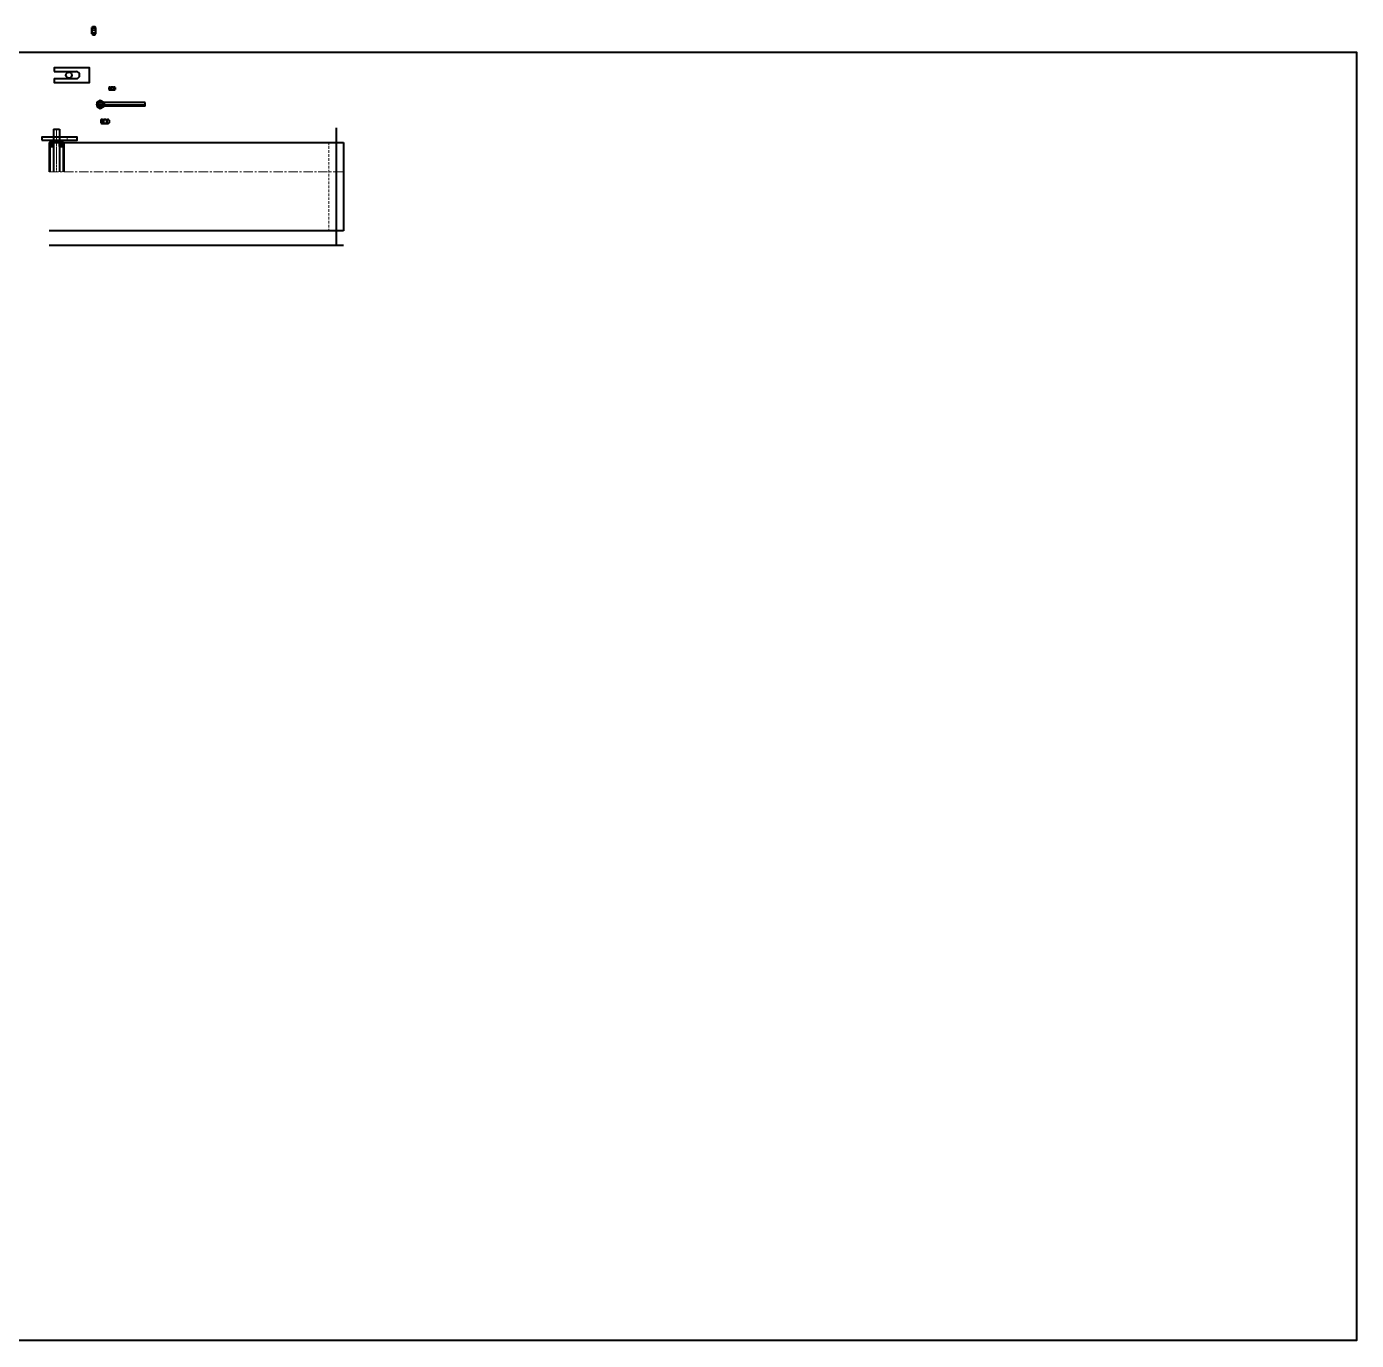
# Model space of a CAD drawing. Header units: millimetres. Extents: x -11382 to 23553, y -372 to 10786.
# Drawn here: x -6520 to -2003, y 6322 to 10786 of the extents above; entities that cross this region are included whole.
import ezdxf

# ---------------------------------------------------------------- set-up
doc = ezdxf.new("R2010")
doc.units = ezdxf.units.MM
doc.header["$LTSCALE"] = 0.2
doc.linetypes.add('CENTER', pattern=[50.8, 31.75, -6.35, 6.35, -6.35])
doc.linetypes.add('HIDDEN', pattern=[9.525, 6.35, -3.175])
for name, color, linetype, lineweight in [('đường bao thấy', 7, 'Continuous', 40), ('đường mặt cắt', 160, 'Continuous', 15), ('đường nét khuất', 4, 'HIDDEN', 15), ('đường nét mảnh', 220, 'Continuous', 15), ('đường nét tâm', 137, 'CENTER', 15)]:
    doc.layers.add(name, color=color, linetype=linetype, lineweight=lineweight)

msp = doc.modelspace()

# ---------------------------------------------------------------- hatches: boundary and pattern name
at = {"layer": 'đường mặt cắt'}
h = msp.add_hatch(dxfattribs=at)
h.set_pattern_fill('ANSI31', color=256, scale=0.5, style=0)
h.paths.add_polyline_path([(-6443.665, 10292.731), (-6441.165, 10292.731), (-6441.165, 10378.731), (-6442.165, 10378.731), (-6442.165, 10392.731), (-6443.665, 10392.731)])
h = msp.add_hatch(dxfattribs=at)
h.set_pattern_fill('ANSI31', color=256, scale=0.2, style=0)
h.paths.add_polyline_path([(-6406.665, 10393.931), (-6408.665, 10393.931), (-6409.415, 10393.931), (-6409.415, 10392.731), (-6408.665, 10392.731), (-6406.665, 10392.731)])
h = msp.add_hatch(dxfattribs=at)
h.set_pattern_fill('ANSI31', color=256, scale=0.5, style=0)
h.paths.add_polyline_path([(-6396.165, 10292.731), (-6393.665, 10292.731), (-6393.665, 10392.731), (-6395.165, 10392.731), (-6395.165, 10378.731), (-6396.165, 10378.731)])

# ---------------------------------------------------------------- linework, layer by layer
at = {"layer": 'đường bao thấy'}
for p, q in [((-6298.223, 10761.983), (-6298.223, 10782.768)), ((-6296.523, 10786.232), (-6286.923, 10786.232)), ((-6296.523, 10779.304), (-6286.923, 10779.304)), ((-6296.523, 10765.447), (-6286.923, 10765.447)), ((-6296.523, 10758.519), (-6286.923, 10758.519)), ((-6285.223, 10761.983), (-6285.223, 10782.768)), ((-6426.362, 10633.399), (-6351.895, 10633.399)), ((-6426.362, 10609.399), (-6351.895, 10609.399)), ((-6241.244, 10579.57), (-6241.244, 10572.231)), ((-6238.502, 10580.901), (-6222.047, 10580.901)), ((-6238.502, 10570.901), (-6222.047, 10570.901)), ((-6235.759, 10579.57), (-6235.759, 10572.231)), ((-6224.79, 10579.57), (-6224.79, 10572.231)), ((-6219.305, 10579.57), (-6219.305, 10572.231)), ((-6257.788, 10526.854), (-6256.739, 10527.754)), ((-6257.788, 10526.854), (-6257.788, 10516.654)), ((-6117.788, 10527.754), (-6256.739, 10527.754)), ((-6256.739, 10527.754), (-6256.739, 10515.754)), ((-6117.788, 10515.754), (-6117.788, 10527.754)), ((-6256.739, 10515.754), (-6257.788, 10516.654)), ((-6117.788, 10515.754), (-6256.739, 10515.754)), ((-6428.665, 10437.731), (-6428.665, 10393.931)), ((-6428.665, 10437.731), (-6408.665, 10437.731)), ((-6408.665, 10437.731), (-6408.665, 10393.931)), ((-6267.862, 10468.721), (-6267.862, 10459.121)), ((-6264.398, 10470.421), (-6243.613, 10470.421)), ((-6264.398, 10457.421), (-6243.613, 10457.421)), ((-6260.933, 10468.721), (-6260.933, 10459.121)), ((-6247.077, 10468.721), (-6247.077, 10459.121)), ((-6240.149, 10468.721), (-6240.149, 10459.121)), ((-5468.665, 10442.731), (-5468.665, 10042.731)), ((-6443.665, 10392.731), (-6443.665, 10292.731)), ((-6443.665, 10392.731), (-5443.665, 10392.731)), ((-6395.165, 10392.731), (-6442.165, 10392.731)), ((-6442.165, 10392.731), (-6442.165, 10378.731)), ((-6428.665, 10378.731), (-6442.165, 10392.731)), ((-6442.165, 10378.731), (-6428.665, 10392.731)), ((-6428.665, 10393.931), (-6431.665, 10393.931)), ((-6431.665, 10393.931), (-6431.665, 10392.731)), ((-6428.665, 10393.931), (-6408.665, 10393.931)), ((-6428.665, 10378.731), (-6428.665, 10392.731)), ((-6427.915, 10392.731), (-6428.665, 10392.731)), ((-6428.665, 10392.731), (-6428.665, 10292.731)), ((-6427.915, 10393.931), (-6427.915, 10392.731)), ((-6427.915, 10392.731), (-6409.415, 10392.731)), ((-6409.415, 10393.931), (-6409.415, 10392.731)), ((-6409.415, 10392.731), (-6408.665, 10392.731)), ((-6408.665, 10393.931), (-6406.665, 10393.931)), ((-6408.665, 10378.731), (-6408.665, 10392.731)), ((-6408.665, 10392.731), (-6395.165, 10378.731)), ((-6408.665, 10378.731), (-6395.165, 10392.731)), ((-6408.665, 10392.731), (-6408.665, 10292.731)), ((-6406.665, 10393.931), (-6406.665, 10392.731)), ((-6395.165, 10378.731), (-6395.165, 10392.731)), ((-5443.665, 10392.731), (-5443.665, 10092.731)), ((-6442.165, 10378.731), (-6428.665, 10378.731)), ((-6441.165, 10378.731), (-6441.165, 10292.731)), ((-6408.665, 10378.731), (-6395.165, 10378.731)), ((-5443.665, 10092.731), (-6443.665, 10092.731)), ((-5443.665, 10042.731), (-6443.665, 10042.731))]:
    msp.add_line(p, q, dxfattribs=at)
at = {"layer": 'đường bao thấy', "ltscale": 7}
for p, q in [((-6393.665, 10392.731), (-6393.665, 10292.731)), ((-6396.165, 10378.731), (-6396.165, 10292.731))]:
    msp.add_line(p, q, dxfattribs=at)
at = {"layer": 'đường bao thấy', "ltscale": 5}
msp.add_lwpolyline([(-7044.076, 10699.584), (-2003.098, 10699.584), (-2003.098, 6321.957), (-7044.076, 6321.957)], close=True, dxfattribs=at)
at = {"layer": 'đường bao thấy'}
msp.add_lwpolyline([(-6426.362, 10609.399), (-6426.362, 10596.399), (-6306.362, 10596.399), (-6306.362, 10646.399), (-6426.362, 10646.399), (-6426.362, 10633.399)], dxfattribs=at)
for points in [[(-6281.788, 10514.826), (-6269.788, 10507.898), (-6257.788, 10514.826), (-6257.788, 10528.683), (-6269.788, 10535.611), (-6281.788, 10528.683)], [(-6468.665, 10400.831), (-6348.665, 10400.831), (-6348.665, 10410.831), (-6468.665, 10410.831)]]:
    msp.add_lwpolyline(points, close=True, dxfattribs=at)
for centre, radius in [((-6376.362, 10621.399), 10), ((-6269.788, 10521.754), 12), ((-6269.788, 10521.754), 6.8)]:
    msp.add_circle(centre, radius, dxfattribs=at)
for centre, radius, start, end in [((-6293.843, 10782.768), 4.38, 127.726445, 232.273555), ((-6283.254, 10772.375), 14.969, 152.430045, 207.569955), ((-6293.843, 10761.983), 4.38, 127.726445, 232.273555), ((-6289.603, 10782.768), 4.38, 307.726445, 52.273555), ((-6300.192, 10772.375), 14.969, 332.430045, 27.569955), ((-6289.603, 10761.983), 4.38, 307.726445, 52.273555), ((-6351.895, 10621.399), 12, 270, 90), ((-6238.502, 10577.409), 3.491, 38.233012, 141.766988), ((-6238.502, 10574.392), 3.491, 218.233012, 321.766988), ((-6230.274, 10568.931), 11.969, 62.726017, 117.273983), ((-6230.274, 10582.87), 11.969, 242.726017, 297.273983), ((-6222.047, 10577.409), 3.491, 38.233012, 141.766988), ((-6222.047, 10574.392), 3.491, 218.233012, 321.766988), ((-6264.398, 10466.041), 4.38, 37.726445, 142.273555), ((-6264.398, 10461.801), 4.38, 217.726445, 322.273555), ((-6254.005, 10455.452), 14.969, 62.430045, 117.569955), ((-6254.005, 10472.39), 14.969, 242.430045, 297.569955), ((-6243.613, 10466.041), 4.38, 37.726445, 142.273555), ((-6243.613, 10461.801), 4.38, 217.726445, 322.273555)]:
    msp.add_arc(centre, radius, start, end, dxfattribs=at)
at = {"layer": 'đường mặt cắt'}
for p, q in [((-6300.223, 10772.375), (-6283.223, 10772.375)), ((-6230.274, 10582.901), (-6230.274, 10568.901)), ((-6269.788, 10505.898), (-6269.788, 10537.611)), ((-6283.788, 10521.754), (-6255.788, 10521.754)), ((-6254.005, 10472.421), (-6254.005, 10455.421))]:
    msp.add_line(p, q, dxfattribs=at)
at = {"layer": 'đường nét khuất'}
for p, q in [((-6428.665, 10400.831), (-6428.665, 10410.831)), ((-6408.665, 10400.831), (-6408.665, 10410.831)), ((-6382.198, 10400.831), (-6382.198, 10410.831))]:
    msp.add_line(p, q, dxfattribs=at)
at = {"layer": 'đường nét khuất', "ltscale": 7}
msp.add_line((-5493.665, 10392.731), (-5493.665, 10092.731), dxfattribs=at)
at = {"layer": 'đường nét mảnh'}
for p, q in [((-6117.788, 10526.854), (-6257.788, 10526.854)), ((-6117.788, 10516.654), (-6257.788, 10516.654))]:
    msp.add_line(p, q, dxfattribs=at)
msp.add_arc((-6269.788, 10521.754), 8, 180, 90, dxfattribs=at)
at = {"layer": 'đường nét tâm'}
for p, q in [((-6117.788, 10521.754), (-6259.788, 10521.754)), ((-6418.665, 10437.731), (-6418.665, 10292.731))]:
    msp.add_line(p, q, dxfattribs=at)
at = {"layer": 'đường nét tâm', "ltscale": 5}
msp.add_line((-6443.665, 10292.731), (-5443.665, 10292.731), dxfattribs=at)

doc.saveas('drawing.dxf')
